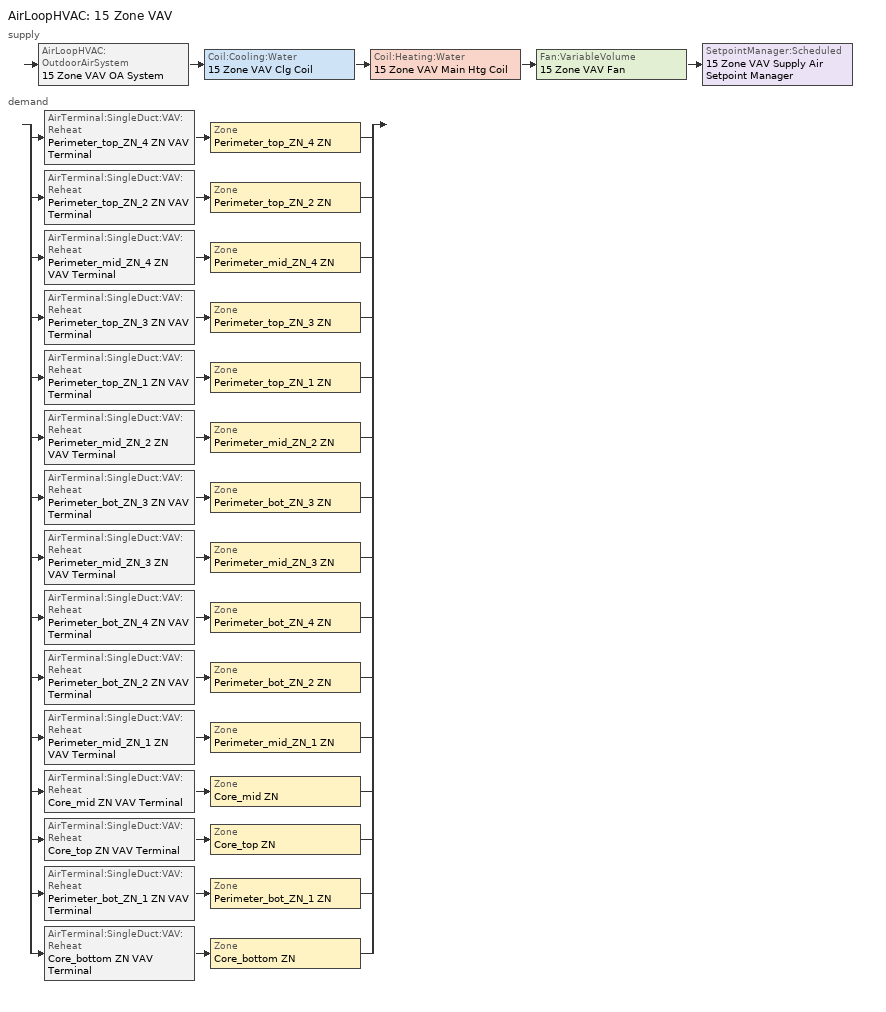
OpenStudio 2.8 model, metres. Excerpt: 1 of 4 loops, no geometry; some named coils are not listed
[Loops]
AirLoopHVAC '15 Zone VAV'
 supply: AirLoopHVAC:OutdoorAirSystem '15 Zone VAV OA System' > Coil:Cooling:Water '15 Zone VAV Clg Coil' > Coil:Heating:Water '15 Zone VAV Main Htg Coil' > Fan:VariableVolume '15 Zone VAV Fan' > SetpointManager:Scheduled '15 Zone VAV Supply Air Setpoint Manager'
 demand: split
  | AirTerminal:SingleDuct:VAV:Reheat 'Perimeter_top_ZN_4 ZN VAV Terminal' > Zone 'Perimeter_top_ZN_4 ZN'
  | AirTerminal:SingleDuct:VAV:Reheat 'Perimeter_top_ZN_2 ZN VAV Terminal' > Zone 'Perimeter_top_ZN_2 ZN'
  | AirTerminal:SingleDuct:VAV:Reheat 'Perimeter_mid_ZN_4 ZN VAV Terminal' > Zone 'Perimeter_mid_ZN_4 ZN'
  | AirTerminal:SingleDuct:VAV:Reheat 'Perimeter_top_ZN_3 ZN VAV Terminal' > Zone 'Perimeter_top_ZN_3 ZN'
  | AirTerminal:SingleDuct:VAV:Reheat 'Perimeter_top_ZN_1 ZN VAV Terminal' > Zone 'Perimeter_top_ZN_1 ZN'
  | AirTerminal:SingleDuct:VAV:Reheat 'Perimeter_mid_ZN_2 ZN VAV Terminal' > Zone 'Perimeter_mid_ZN_2 ZN'
  | AirTerminal:SingleDuct:VAV:Reheat 'Perimeter_bot_ZN_3 ZN VAV Terminal' > Zone 'Perimeter_bot_ZN_3 ZN'
  | AirTerminal:SingleDuct:VAV:Reheat 'Perimeter_mid_ZN_3 ZN VAV Terminal' > Zone 'Perimeter_mid_ZN_3 ZN'
  | AirTerminal:SingleDuct:VAV:Reheat 'Perimeter_bot_ZN_4 ZN VAV Terminal' > Zone 'Perimeter_bot_ZN_4 ZN'
  | AirTerminal:SingleDuct:VAV:Reheat 'Perimeter_bot_ZN_2 ZN VAV Terminal' > Zone 'Perimeter_bot_ZN_2 ZN'
  | AirTerminal:SingleDuct:VAV:Reheat 'Perimeter_mid_ZN_1 ZN VAV Terminal' > Zone 'Perimeter_mid_ZN_1 ZN'
  | AirTerminal:SingleDuct:VAV:Reheat 'Core_mid ZN VAV Terminal' > Zone 'Core_mid ZN'
  | AirTerminal:SingleDuct:VAV:Reheat 'Core_top ZN VAV Terminal' > Zone 'Core_top ZN'
  | AirTerminal:SingleDuct:VAV:Reheat 'Perimeter_bot_ZN_1 ZN VAV Terminal' > Zone 'Perimeter_bot_ZN_1 ZN'
  | AirTerminal:SingleDuct:VAV:Reheat 'Core_bottom ZN VAV Terminal' > Zone 'Core_bottom ZN'
[Sizing:Zone] Zone Cooling Design Supply Air Temperature Input Method=SupplyAirTemperature; Zone Cooling Design Supply Air Temperature {C}=12.7778; Zone Cooling Design Supply Air Temperature Difference {deltaC}=11.11; Zone Heating Design Supply Air Temperature Input Method=SupplyAirTemperature; Zone Heating Design Supply Air Temperature {C}=40; Zone Heating Design Supply Air Temperature Difference {deltaC}=11.11; Zone Cooling Design Supply Air Humidity Ratio {kg-H2O/kg-air}=0.0085; Zone Heating Design Supply Air Humidity Ratio {kg-H2O/kg-air}=0.008; Cooling Design Air Flow Method=DesignDayWithLimit; Heating Design Air Flow Method=DesignDay; Account for Dedicated Outdoor Air System=No; Dedicated Outdoor Air System Control Strategy=NeutralSupplyAir; Dedicated Outdoor Air Low Setpoint Temperature for Design {C}=autosize; Dedicated Outdoor Air High Setpoint Temperature for Design {C}=autosize
Core_mid ZN; Core_top ZN; Perimeter_bot_ZN_1 ZN; Perimeter_bot_ZN_2 ZN; Perimeter_bot_ZN_3 ZN; Perimeter_bot_ZN_4 ZN; Perimeter_mid_ZN_1 ZN; Perimeter_mid_ZN_2 ZN; Perimeter_mid_ZN_3 ZN; Perimeter_mid_ZN_4 ZN; Perimeter_top_ZN_1 ZN; Perimeter_top_ZN_2 ZN; Perimeter_top_ZN_3 ZN; Perimeter_top_ZN_4 ZN
[Zone equipment]
Core_mid ZN: Core_mid ZN VAV Terminal
Core_top ZN: Core_top ZN VAV Terminal
Perimeter_bot_ZN_1 ZN: Perimeter_bot_ZN_1 ZN VAV Terminal
Perimeter_bot_ZN_2 ZN: Perimeter_bot_ZN_2 ZN VAV Terminal
Perimeter_bot_ZN_3 ZN: Perimeter_bot_ZN_3 ZN VAV Terminal
Perimeter_bot_ZN_4 ZN: Perimeter_bot_ZN_4 ZN VAV Terminal
Perimeter_mid_ZN_1 ZN: Perimeter_mid_ZN_1 ZN VAV Terminal
Perimeter_mid_ZN_2 ZN: Perimeter_mid_ZN_2 ZN VAV Terminal
Perimeter_mid_ZN_3 ZN: Perimeter_mid_ZN_3 ZN VAV Terminal
Perimeter_mid_ZN_4 ZN: Perimeter_mid_ZN_4 ZN VAV Terminal
Perimeter_top_ZN_1 ZN: Perimeter_top_ZN_1 ZN VAV Terminal
Perimeter_top_ZN_2 ZN: Perimeter_top_ZN_2 ZN VAV Terminal
Perimeter_top_ZN_3 ZN: Perimeter_top_ZN_3 ZN VAV Terminal
Perimeter_top_ZN_4 ZN: Perimeter_top_ZN_4 ZN VAV Terminal
[SetpointManager:Scheduled]
15 Zone VAV Supply Air Setpoint Manager: Control Variable=Temperature; Schedule=Supply Air Temp - 55.0F; Setpoint Node or NodeList=15 Zone VAV Supply Outlet Node
[AirLoopHVAC]
15 Zone VAV: Availability Schedule=Always On Discrete; Design Supply Air Flow Rate {m3/s}=AutoSize
[Sizing:System]
15 Zone VAV: Type of Load to Size On=Sensible; Design Outdoor Air Flow Rate {m3/s}=Autosize; Central Heating Maximum System Air Flow Ratio=0.3; Preheat Design Temperature {C}=7.22222; Preheat Design Humidity Ratio {kg-H2O/kg-Air}=0.008; Precool Design Temperature {C}=12.7778; Precool Design Humidity Ratio {kg-H2O/kg-Air}=0.008; Central Cooling Design Supply Air Temperature {C}=12.7778; Central Heating Design Supply Air Temperature {C}=12.7778; Sizing Option=Coincident; 100% Outdoor Air in Cooling=No; 100% Outdoor Air in Heating=No; Central Cooling Design Supply Air Humidity Ratio {kg-H2O/kg-Air}=0.0085; Central Heating Design Supply Air Humidity Ratio {kg-H2O/kg-Air}=0.008; Cooling Design Air Flow Method=DesignDay; Cooling Design Air Flow Rate {m3/s}=0; Heating Design Air Flow Method=DesignDay; Heating Design Air Flow Rate {m3/s}=0; System Outdoor Air Method=ZoneSum; Zone Maximum Outdoor Air Fraction=1; Cooling Supply Air Flow Rate Per Floor Area {m3/s-m2}=0.00996765; Cooling Fraction of Autosized Cooling Supply Air Flow Rate=1; Cooling Supply Air Flow Rate Per Unit Cooling Capacity {m3/s-W}=3.94755e-05; Heating Supply Air Flow Rate Per Floor Area {m3/s-m2}=0.00996765; Heating Fraction of Autosized Heating Supply Air Flow Rate=1; Heating Fraction of Autosized Cooling Supply Air Flow Rate=1; Heating Supply Air Flow Rate Per Unit Heating Capacity {m3/s-W}=3.15882e-05; Cooling Design Capacity Method=CoolingDesignCapacity; Cooling Design Capacity {W}=autosize; Cooling Design Capacity Per Floor Area {W/m2}=234.7; Fraction of Autosized Cooling Design Capacity=1; Heating Design Capacity Method=HeatingDesignCapacity; Heating Design Capacity {W}=autosize; Heating Design Capacity Per Floor Area {W/m2}=157; Fraction of Autosized Heating Design Capacity=1; Central Cooling Capacity Control Method=OnOff
[Fan:VariableVolume]
15 Zone VAV Fan: Availability Schedule=Always On Discrete; Fan Total Efficiency=0.62; Pressure Rise {Pa}=996.356; Maximum Flow Rate {m3/s}=Autosize; Fan Power Minimum Flow Rate Input Method=Fraction; Fan Power Minimum Flow Fraction=0.25; Fan Power Minimum Air Flow Rate {m3/s}=0; Motor Efficiency=0.9; Motor In Airstream Fraction=1; Fan Power Coefficient 1=0.0407599; Fan Power Coefficient 2=0.088045; Fan Power Coefficient 3=-0.0729261; Fan Power Coefficient 4=0.94374; Fan Power Coefficient 5=0
[Controller:OutdoorAir]
15 Zone VAV OA Controller: Minimum Outdoor Air Flow Rate {m3/s}=autosize; Maximum Outdoor Air Flow Rate {m3/s}=Autosize; Economizer Control Type=NoEconomizer; Economizer Control Action Type=ModulateFlow; Economizer Maximum Limit Dry-Bulb Temperature {C}=28; Economizer Maximum Limit Enthalpy {J/kg}=64000; Lockout Type=NoLockout; Minimum Limit Type=FixedMinimum; Controller Mechanical Ventilation=15 Zone VAV Vent Controller; High Humidity Control=No; Heat Recovery Bypass Control Type=BypassWhenWithinEconomizerLimits
[Controller:MechanicalVentilation]
15 Zone VAV Vent Controller: Availability Schedule=Always On Discrete; System Outdoor Air Method=VentilationRateProcedure
[AirLoopHVAC:OutdoorAirSystem]
15 Zone VAV OA System: Controller=15 Zone VAV OA Controller
[AirTerminal:SingleDuct:VAV:Reheat] Availability Schedule=Always On Discrete; Maximum Air Flow Rate {m3/s}=AutoSize; Zone Minimum Air Flow Input Method=Constant; Constant Minimum Air Flow Fraction=0.1; Fixed Minimum Air Flow Rate {m3/s}=0; Maximum Hot Water or Steam Flow Rate {m3/s}=AutoSize; Minimum Hot Water or Steam Flow Rate {m3/s}=0; Convergence Tolerance=0.001; Damper Heating Action=ReverseWithLimits; Maximum Flow per Zone Floor Area During Reheat {m3/s-m2}=AutoSize; Maximum Flow Fraction During Reheat=0.5; Maximum Reheat Air Temperature {C}=40; Control For Outdoor Air=No
Name | Reheat Coil
Perimeter_top_ZN_4 ZN VAV Terminal | Perimeter_top_ZN_4 ZN Reheat Coil
Perimeter_top_ZN_2 ZN VAV Terminal | Perimeter_top_ZN_2 ZN Reheat Coil
Perimeter_mid_ZN_4 ZN VAV Terminal | Perimeter_mid_ZN_4 ZN Reheat Coil
Perimeter_top_ZN_3 ZN VAV Terminal | Perimeter_top_ZN_3 ZN Reheat Coil
Perimeter_top_ZN_1 ZN VAV Terminal | Perimeter_top_ZN_1 ZN Reheat Coil
Perimeter_mid_ZN_2 ZN VAV Terminal | Perimeter_mid_ZN_2 ZN Reheat Coil
Perimeter_bot_ZN_3 ZN VAV Terminal | Perimeter_bot_ZN_3 ZN Reheat Coil
Perimeter_mid_ZN_3 ZN VAV Terminal | Perimeter_mid_ZN_3 ZN Reheat Coil
Perimeter_bot_ZN_4 ZN VAV Terminal | Perimeter_bot_ZN_4 ZN Reheat Coil
Perimeter_bot_ZN_2 ZN VAV Terminal | Perimeter_bot_ZN_2 ZN Reheat Coil
Perimeter_mid_ZN_1 ZN VAV Terminal | Perimeter_mid_ZN_1 ZN Reheat Coil
Core_mid ZN VAV Terminal | Core_mid ZN Reheat Coil
Core_top ZN VAV Terminal | Core_top ZN Reheat Coil
Perimeter_bot_ZN_1 ZN VAV Terminal | Perimeter_bot_ZN_1 ZN Reheat Coil
Core_bottom ZN VAV Terminal | Core_bottom ZN Reheat Coil
[Schedule:Ruleset]
Supply Air Temp - 55.0F: Default Day Schedule=Supply Air Temp - 55.0F Default 3
[Schedule:Day]
Supply Air Temp - 55.0F Default 3: 24, 0, 12.7778
[Schedule:Constant]
Always On Discrete: Value=1
